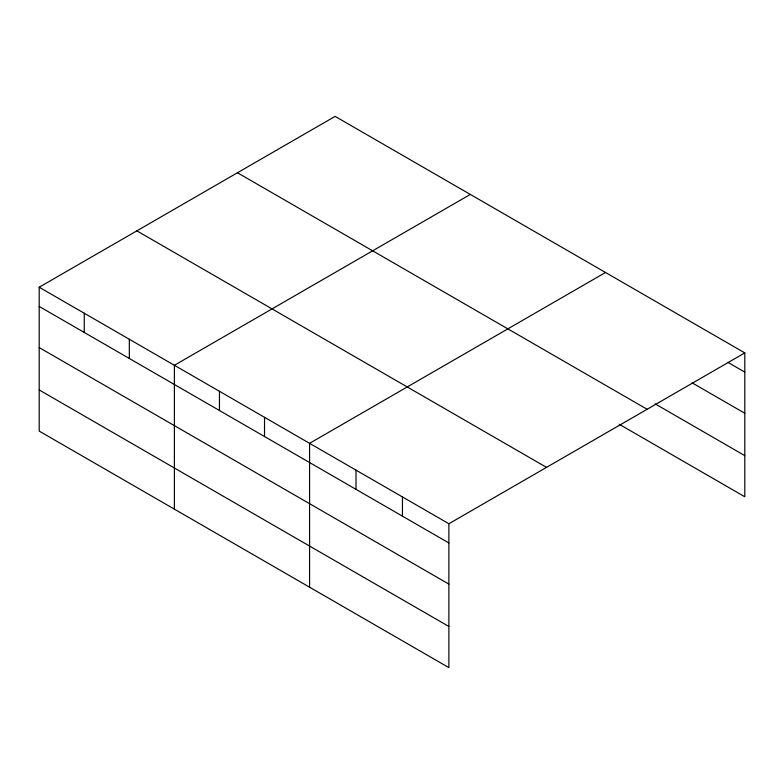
<?xml version="1.0" encoding="UTF-8"?>
<svg xmlns="http://www.w3.org/2000/svg" width="784" height="784" viewBox="0 0 784 784"><rect width="100%" height="100%" fill="white"/><g stroke="black" fill="none" stroke-linecap="round" stroke-linejoin="round"><path stroke-width="1.18" d="M448.879 584.1L448.879 523.751L39.2 287.228L39.2 431.102L448.879 667.625L448.879 584.1L39.2 347.577M619.233 424.271L744.8 496.772L744.8 352.898L335.121 116.375L39.2 287.228M470.322 194.432L174.391 365.285L174.391 509.149M605.513 272.489L309.582 443.332L309.582 587.206M448.879 523.751L744.8 352.898M727.915 362.365L744.8 372.116M692.037 382.788L744.8 413.256M655.11 403.848L744.8 455.631M237.474 172.764L647.143 409.287M136.857 230.849L546.526 467.372M39.2 306.446L448.879 542.969M39.2 389.962L448.879 626.485M402.447 496.948L402.447 516.166M356.014 470.145L356.014 489.353M264.522 417.313L264.522 436.531M219.461 391.304L219.461 410.512M129.331 339.266L129.331 358.474M84.26 313.247L84.26 332.465"/></g></svg>
